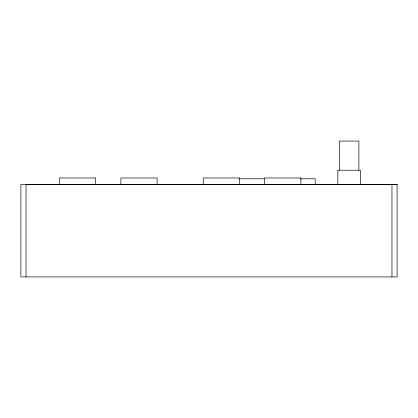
<?xml version="1.0" encoding="UTF-8"?>
<svg xmlns="http://www.w3.org/2000/svg" width="418" height="418" viewBox="0 0 418 418"><rect width="100%" height="100%" fill="white"/><g stroke="black" fill="none" stroke-linecap="round" stroke-linejoin="round"><path stroke-width="0.63" d="M239.112 178.789L264.495 178.789M300.563 178.789L315.193 178.789L315.193 184.458M397.1 184.51L26.041 184.458L26.041 276.925M391.959 184.51L391.959 276.925M360.499 184.458L360.499 170.21L337.838 170.21L337.838 184.458M358.884 170.21L358.884 141.075L339.458 141.075L339.458 170.21M300.887 184.458L300.887 177.984L264.625 177.984L264.625 184.458M239.498 184.458L239.498 177.984L203.242 177.984L203.242 184.458M157.116 184.458L157.116 177.984L120.859 177.984L120.859 184.458M95.649 184.458L95.649 177.984L59.393 177.984L59.393 184.458M397.1 184.458L20.9 184.458L20.9 276.925L397.1 276.925L397.1 184.458"/></g></svg>
